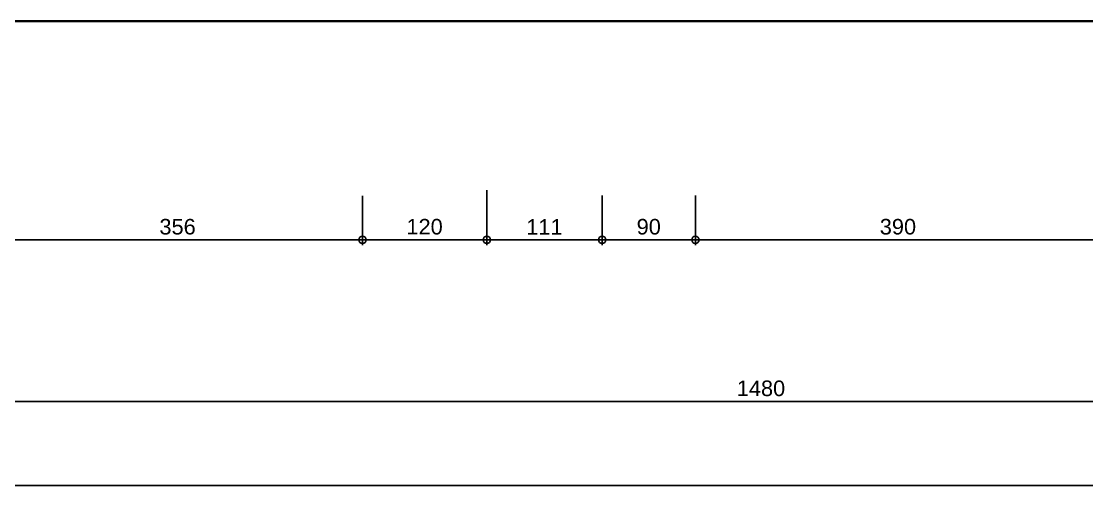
# Model space of a CAD drawing. Header units: millimetres. Extents: x 1398 to 6198, y 867 to 4086.
# Drawn here: x 2020 to 3046, y 1121 to 1573 of the extents above; entities that cross this region are included whole.
import ezdxf

# ---------------------------------------------------------------- set-up
doc = ezdxf.new("R2010")
doc.units = ezdxf.units.MM
doc.layers.add('SEM_DUVAR1', color=136, linetype='Continuous', lineweight=40)
doc.styles.get("Standard").update_dxf_attribs({"font": 'arial.ttf'})
doc.dimstyles.new('1-50-2', dxfattribs={"dimtxt": 15, "dimasz": 7, "dimexe": 5, "dimexo": 5, "dimgap": 5, "dimtad": 1, "dimdec": 0, "dimtxsty": 'Standard', "dimblk": 'ORIGIN', "dimcen": 5, "dimdle": 7, "dimclrd": 256, "dimclre": 256, "dimclrt": 256, "dimadec": 0, "dimazin": 0, "dimtfac": 1, "dimtdec": 0, "dimtix": 1, "dimtmove": 0, "dimatfit": 3, "dimldrblk": 'ORIGIN', "dimfxl": 1, "dimlwd": -1, "dimlwe": -1, "dimarcsym": 0})

# ---------------------------------------------------------------- blocks, each defined once
blk = doc.blocks.new('_Origin')
at = {"color": 0, "linetype": 'ByBlock', "lineweight": -2}
blk.add_line((0, 0), (-1, 0), dxfattribs=at)
blk.add_circle((0, 0), 0.5, dxfattribs=at)
blk = doc.blocks.new('*D96')
at = {"transparency": 16777216}
for p, q in [((1992.3, 1405.1), (1992.3, 1357.7)), ((2348.5, 1405.1), (2348.5, 1357.7)), ((1999.3, 1362.7), (2341.5, 1362.7))]:
    blk.add_line(p, q, dxfattribs=at)
at = {"layer": 'Defpoints', "color": 0, "transparency": 16777216}
for p in [(1992.3, 1410.1), (2348.5, 1410.1), (2348.5, 1362.7)]:
    blk.add_point(p, dxfattribs=at)
at = {"transparency": 16777216, "xscale": 7, "yscale": 7, "zscale": 7, "rotation": 180}
blk.add_blockref('_Origin', (1992.3, 1362.7), dxfattribs=at)
at = {"transparency": 16777216, "xscale": 7, "yscale": 7, "zscale": 7}
blk.add_blockref('_Origin', (2348.5, 1362.7), dxfattribs=at)
at = {"transparency": 16777216, "insert": (2170.4, 1375.3), "char_height": 15, "attachment_point": 5}
blk.add_mtext('356', dxfattribs=at)
blk = doc.blocks.new('*D97')
at = {"transparency": 16777216}
for p, q in [((2468.2, 1410.5), (2468.2, 1357.7)), ((2348.5, 1405.1), (2348.5, 1357.7)), ((2355.5, 1362.7), (2461.2, 1362.7))]:
    blk.add_line(p, q, dxfattribs=at)
at = {"layer": 'Defpoints', "color": 0, "transparency": 16777216}
for p in [(2348.5, 1410.1), (2468.2, 1415.5), (2468.2, 1362.7)]:
    blk.add_point(p, dxfattribs=at)
at = {"transparency": 16777216, "xscale": 7, "yscale": 7, "zscale": 7, "rotation": 180}
blk.add_blockref('_Origin', (2348.5, 1362.7), dxfattribs=at)
at = {"transparency": 16777216, "xscale": 7, "yscale": 7, "zscale": 7}
blk.add_blockref('_Origin', (2468.2, 1362.7), dxfattribs=at)
at = {"transparency": 16777216, "insert": (2408.3, 1375.3), "char_height": 15, "attachment_point": 5}
blk.add_mtext('120', dxfattribs=at)
blk = doc.blocks.new('*D98')
at = {"transparency": 16777216}
for p, q in [((2468.2, 1410.5), (2468.2, 1357.7)), ((2579.3, 1405.6), (2579.3, 1357.7)), ((2475.2, 1362.7), (2572.3, 1362.7))]:
    blk.add_line(p, q, dxfattribs=at)
at = {"layer": 'Defpoints', "color": 0, "transparency": 16777216}
for p in [(2468.2, 1415.5), (2579.3, 1410.6), (2579.3, 1362.7)]:
    blk.add_point(p, dxfattribs=at)
at = {"transparency": 16777216, "xscale": 7, "yscale": 7, "zscale": 7, "rotation": 180}
blk.add_blockref('_Origin', (2468.2, 1362.7), dxfattribs=at)
at = {"transparency": 16777216, "xscale": 7, "yscale": 7, "zscale": 7}
blk.add_blockref('_Origin', (2579.3, 1362.7), dxfattribs=at)
at = {"transparency": 16777216, "insert": (2523.7, 1375.2), "char_height": 15, "attachment_point": 5}
blk.add_mtext('111', dxfattribs=at)
blk = doc.blocks.new('*D99')
at = {"transparency": 16777216}
for p, q in [((2579.3, 1405.6), (2579.3, 1357.7)), ((2669.1, 1405.6), (2669.1, 1357.7)), ((2586.3, 1362.7), (2662.1, 1362.7))]:
    blk.add_line(p, q, dxfattribs=at)
at = {"layer": 'Defpoints', "color": 0, "transparency": 16777216}
for p in [(2579.3, 1410.6), (2669.1, 1410.6), (2669.1, 1362.7)]:
    blk.add_point(p, dxfattribs=at)
at = {"transparency": 16777216, "xscale": 7, "yscale": 7, "zscale": 7, "rotation": 180}
blk.add_blockref('_Origin', (2579.3, 1362.7), dxfattribs=at)
at = {"transparency": 16777216, "xscale": 7, "yscale": 7, "zscale": 7}
blk.add_blockref('_Origin', (2669.1, 1362.7), dxfattribs=at)
at = {"transparency": 16777216, "insert": (2624.2, 1375.3), "char_height": 15, "attachment_point": 5}
blk.add_mtext('90', dxfattribs=at)
blk = doc.blocks.new('*D100')
at = {"transparency": 16777216}
for p, q in [((2669.1, 1405.6), (2669.1, 1357.7)), ((3059.3, 1404.7), (3059.3, 1357.7)), ((2676.1, 1362.7), (3052.3, 1362.7))]:
    blk.add_line(p, q, dxfattribs=at)
at = {"layer": 'Defpoints', "color": 0, "transparency": 16777216}
for p in [(2669.1, 1410.6), (3059.3, 1409.7), (3059.3, 1362.7)]:
    blk.add_point(p, dxfattribs=at)
at = {"transparency": 16777216, "xscale": 7, "yscale": 7, "zscale": 7, "rotation": 180}
blk.add_blockref('_Origin', (2669.1, 1362.7), dxfattribs=at)
at = {"transparency": 16777216, "xscale": 7, "yscale": 7, "zscale": 7}
blk.add_blockref('_Origin', (3059.3, 1362.7), dxfattribs=at)
at = {"transparency": 16777216, "insert": (2864.2, 1375.3), "char_height": 15, "attachment_point": 5}
blk.add_mtext('390', dxfattribs=at)
blk = doc.blocks.new('*D110')
at = {"transparency": 16777216}
for p, q in [((1992.3, 1487.8), (1992.3, 1120.9)), ((5170.3, 1487.8), (5170.3, 1120.9)), ((5163.3, 1125.9), (1999.3, 1125.9))]:
    blk.add_line(p, q, dxfattribs=at)
at = {"layer": 'Defpoints', "color": 0, "transparency": 16777216}
for p in [(1992.3, 1492.8), (5170.3, 1492.8), (1992.3, 1125.9)]:
    blk.add_point(p, dxfattribs=at)
at = {"transparency": 16777216, "xscale": 7, "yscale": 7, "zscale": 7, "rotation": 180}
blk.add_blockref('_Origin', (1992.3, 1125.9), dxfattribs=at)
at = {"transparency": 16777216, "xscale": 7, "yscale": 7, "zscale": 7}
blk.add_blockref('_Origin', (5170.3, 1125.9), dxfattribs=at)
at = {"transparency": 16777216, "insert": (3581.3, 1138.6), "char_height": 15, "attachment_point": 5}
blk.add_mtext('3178', dxfattribs=at)
blk = doc.blocks.new('*D111')
at = {"transparency": 16777216}
for p, q in [((1992.3, 1261.4), (1992.3, 1201.9)), ((3472.3, 1261.4), (3472.3, 1201.9)), ((1999.3, 1206.9), (3465.3, 1206.9))]:
    blk.add_line(p, q, dxfattribs=at)
at = {"layer": 'Defpoints', "color": 0, "transparency": 16777216}
for p in [(1992.3, 1266.4), (3472.3, 1266.4), (3472.3, 1206.9)]:
    blk.add_point(p, dxfattribs=at)
at = {"transparency": 16777216, "xscale": 7, "yscale": 7, "zscale": 7, "rotation": 180}
blk.add_blockref('_Origin', (1992.3, 1206.9), dxfattribs=at)
at = {"transparency": 16777216, "xscale": 7, "yscale": 7, "zscale": 7}
blk.add_blockref('_Origin', (3472.3, 1206.9), dxfattribs=at)
at = {"transparency": 16777216, "insert": (2732.3, 1219.5), "char_height": 15, "attachment_point": 5}
blk.add_mtext('1480', dxfattribs=at)

msp = doc.modelspace()

# ---------------------------------------------------------------- linework, layer by layer
at = {"layer": 'SEM_DUVAR1'}
msp.add_line((5067.6, 1573.4), (1985.6, 1573.4), dxfattribs=at)

# ---------------------------------------------------------------- dimensions: what is measured, and where the dimension line sits
for base, p1, p2, picture, middle in [((1992.3, 1125.9), (5170.3, 1492.8), (1992.3, 1492.8), '*D110', (3581.3, 1138.6)), ((2348.5, 1362.7), (1992.3, 1410.1), (2348.5, 1410.1), '*D96', (2170.4, 1375.3)), ((3472.3, 1206.9), (1992.3, 1266.4), (3472.3, 1266.4), '*D111', (2732.3, 1219.5))]:
    dim = msp.add_linear_dim(base=base, p1=p1, p2=p2, dimstyle='1-50-2')
    dim.commit()
    dim.dimension.update_dxf_attribs({"geometry": picture, "text_midpoint": middle})
for base, p1, p2, picture, middle in [((2468.2, 1362.7), (2348.5, 1410.1), (2468.2, 1415.5), '*D97', (2408.3, 1375.3)), ((2579.3, 1362.7), (2468.2, 1415.5), (2579.3, 1410.6), '*D98', (2523.7, 1375.2)), ((2669.1, 1362.7), (2579.3, 1410.6), (2669.1, 1410.6), '*D99', (2624.2, 1375.3)), ((3059.3, 1362.7), (2669.1, 1410.6), (3059.3, 1409.7), '*D100', (2864.2, 1375.3))]:
    dim = msp.add_linear_dim(base=base, p1=p1, p2=p2, dimstyle='1-50-2', override={"dimtmove": 1})
    dim.commit()
    dim.dimension.update_dxf_attribs({"geometry": picture, "text_midpoint": middle})

doc.saveas('drawing.dxf')
